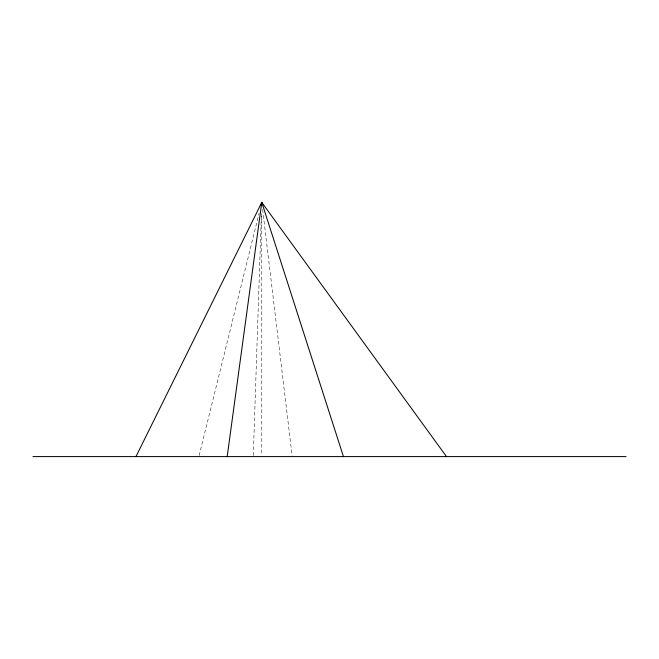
<?xml version="1.0" encoding="UTF-8"?>
<svg xmlns="http://www.w3.org/2000/svg" width="659" height="659" viewBox="0 0 659 659"><rect width="100%" height="100%" fill="white"/><g stroke="black" fill="none" stroke-linecap="round" stroke-linejoin="round"><path stroke-width="0.49" stroke-dasharray="3.29 2.47" d="M253.303 455.575L261.401 213.681M199.117 455.6L259.061 213.368M262.636 209.546L292.102 455.575M261.78 213.722L261.78 455.567"/><path stroke-width="0.99" d="M227.19 456.596L261.78 202.404L446.497 456.596M261.038 205.394L261.78 202.404L343.446 456.596M135.96 456.596L261.78 202.404L262.027 204.447M32.95 456.596L626.05 456.596M261.78 202.404L261.714 204.455L261.78 202.404"/></g></svg>
